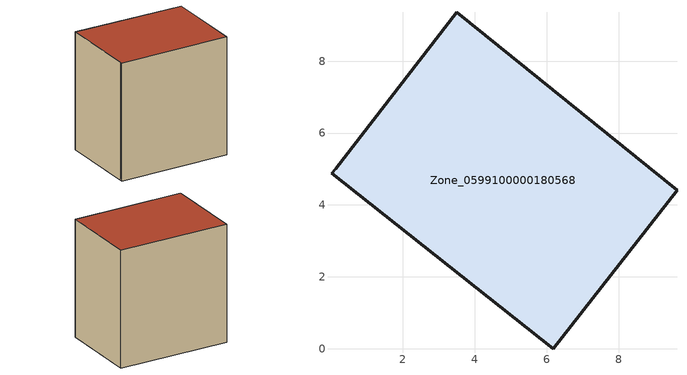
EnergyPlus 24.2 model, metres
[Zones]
Zone_0599100000180568
 floor ground (C_G): 0.12,5.01 3.5,9.36 9.62,4.41 6.17,0 0.01,4.88 z3.04
 wall outside (C_F): 6.17,0 9.62,4.41 3.5,9.36 0.12,5.01 0.01,4.88 6.17,0 z3.04:11.36
 roof outside (C_R): 3.5,9.36 0.12,5.01 0.01,4.88 6.17,0 9.62,4.41 z11.36
[BUILDING]
Pand.0599100000180568: North Axis=0; Terrain=City; Loads Convergence Tolerance Value=0.04; Temperature Convergence Tolerance Value=0.4; Solar Distribution=FullExterior; Maximum Number of Warmup Days=25; Minimum Number of Warmup Days=1
[Site:Location]
Rotterdam.The.Hague.AP_ZH_NLD Design_Conditions: Latitude=51.96; Longitude=4.45; Time Zone=1; Elevation=-4.5
[SITE:GROUNDTEMPERATURE:BUILDINGSURFACE]
18, 18, 18, 18, 18, 18, 18, 18, 18, 18, 18, 18
[MATERIAL] Thermal Absorptance=0.9; Solar Absorptance=0.7; Visible Absorptance=0.7
Name | Roughness | Thickness | Conductivity | Density | Specific Heat
G.TI.1946-1964 | MediumSmooth | 0.15 | 1 | 540 | 1210
F.TI.1946-1964 | Rough | 0.3 | 0.857143 | 1920 | 840
R.TI.1946-1964 | MediumRough | 0.2 | 0.277778 | 1500 | 1000
[CONSTRUCTION]
C_G: G.TI.1946-1964
C_F: F.TI.1946-1964
C_R: R.TI.1946-1964
[ZONE]
Zone_0599100000180568: Type=1; Multiplier=1; Ceiling Height=Autocalculate; Volume=Autocalculate; Floor Area=autocalculate; Part of Total Floor Area=Yes
[ZONEINFILTRATION:DESIGNFLOWRATE]
Infil_Zone_0599100000180568: Zone or ZoneList or Space or SpaceList=Zone_0599100000180568; Schedule=AlwaysOn; Design Flow Rate Calculation Method=Flow/Area; Flow Rate per Floor Area=0.003; Constant Term Coefficient=1; Temperature Term Coefficient=0; Velocity Term Coefficient=0; Velocity Squared Term Coefficient=0
[HVACTEMPLATE:ZONE:IDEALLOADSAIRSYSTEM]
Zone_0599100000180568: Maximum Heating Supply Air Temperature=50; Minimum Cooling Supply Air Temperature=13; Maximum Heating Supply Air Humidity Ratio=0.0156; Minimum Cooling Supply Air Humidity Ratio=0.0077; Heating Limit=NoLimit; Cooling Limit=NoLimit; Dehumidification Control Type=ConstantSensibleHeatRatio; Cooling Sensible Heat Ratio=0.7; Dehumidification Setpoint=60; Humidification Control Type=None; Humidification Setpoint=30; Outdoor Air Method=None; Outdoor Air Flow Rate per Person=0.00944; Outdoor Air Flow Rate per Zone Floor Area=0; Outdoor Air Flow Rate per Zone=0; Demand Controlled Ventilation Type=None; Outdoor Air Economizer Type=NoEconomizer; Heat Recovery Type=None; Sensible Heat Recovery Effectiveness=0.7; Latent Heat Recovery Effectiveness=0.65
[ZONECONTROL:THERMOSTAT]
ThermostatControl_Zone_0599100000180568: Zone or ZoneList=Zone_0599100000180568; Control Type Schedule=DualSetpointControlType; Control 1=Thermostat_Zone_0599100000180568; Temperature Difference Between Cutout And Setpoint=0
[THERMOSTATSETPOINT:DUALSETPOINT]
Thermostat_Zone_0599100000180568: Heating Setpoint Temperature Schedule=HeatingSetpoint_Zone_0599100000180568; Cooling Setpoint Temperature Schedule=CoolingSetpoint_Zone_0599100000180568
[SCHEDULE:COMPACT]
HeatingSetpoint_Zone_0599100000180568: Through: 12/31, For: AllDays, Until: 24:00, 21
CoolingSetpoint_Zone_0599100000180568: Through: 12/31, For: AllDays, Until: 24:00, 24
DualSetpointControlType: Through: 12/31, For: AllDays, Until: 24:00, 4
AlwaysOn: Through: 12/31, For: AllDays, Until: 24:00, 1
